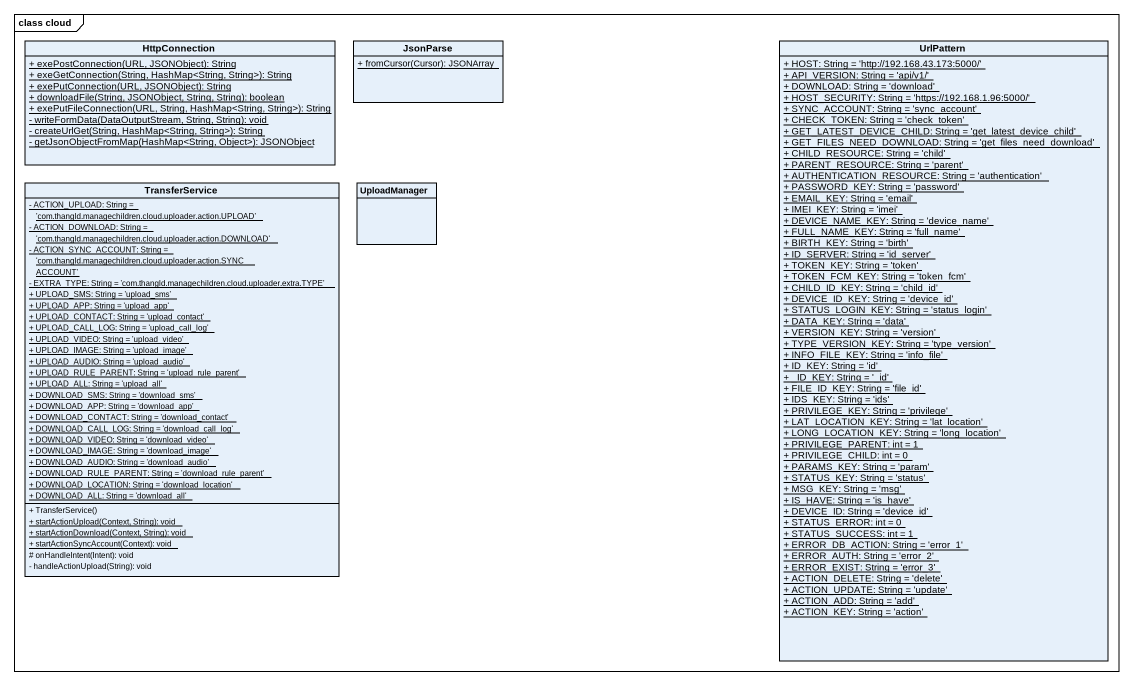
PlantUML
@startuml
mainframe class cloud
hide circle
hide empty members
skinparam classAttributeIconSize 0
class HttpConnection {
  {static} + exePostConnection(URL, JSONObject): String
  {static} + exeGetConnection(String, HashMap<String, String>): String
  {static} + exePutConnection(URL, JSONObject): String
  {static} + downloadFile(String, JSONObject, String, String): boolean
  {static} + exePutFileConnection(URL, String, HashMap<String, String>): String
  {static} - writeFormData(DataOutputStream, String, String): void
  {static} - createUrlGet(String, HashMap<String, String>): String
  {static} - getJsonObjectFromMap(HashMap<String, Object>): JSONObject
}
class JsonParse {
  {static} + fromCursor(Cursor): JSONArray
}
class UrlPattern {
  {static} + HOST: String = 'http://192.168.43.173:5000/'
  {static} + API_VERSION: String = 'api/v1/'
  {static} + DOWNLOAD: String = 'download'
  {static} + HOST_SECURITY: String = 'https://192.168.1.96:5000/'
  {static} + SYNC_ACCOUNT: String = 'sync_account'
  {static} + CHECK_TOKEN: String = 'check_token'
  {static} + GET_LATEST_DEVICE_CHILD: String = 'get_latest_device_child'
  {static} + GET_FILES_NEED_DOWNLOAD: String = 'get_files_need_download'
  {static} + CHILD_RESOURCE: String = 'child'
  {static} + PARENT_RESOURCE: String = 'parent'
  {static} + AUTHENTICATION_RESOURCE: String = 'authentication'
  {static} + PASSWORD_KEY: String = 'password'
  {static} + EMAIL_KEY: String = 'email'
  {static} + IMEI_KEY: String = 'imei'
  {static} + DEVICE_NAME_KEY: String = 'device_name'
  {static} + FULL_NAME_KEY: String = 'full_name'
  {static} + BIRTH_KEY: String = 'birth'
  {static} + ID_SERVER: String = 'id_server'
  {static} + TOKEN_KEY: String = 'token'
  {static} + TOKEN_FCM_KEY: String = 'token_fcm'
  {static} + CHILD_ID_KEY: String = 'child_id'
  {static} + DEVICE_ID_KEY: String = 'device_id'
  {static} + STATUS_LOGIN_KEY: String = 'status_login'
  {static} + DATA_KEY: String = 'data'
  {static} + VERSION_KEY: String = 'version'
  {static} + TYPE_VERSION_KEY: String = 'type_version'
  {static} + INFO_FILE_KEY: String = 'info_file'
  {static} + ID_KEY: String = 'id'
  {static} + _ID_KEY: String = '_id'
  {static} + FILE_ID_KEY: String = 'file_id'
  {static} + IDS_KEY: String = 'ids'
  {static} + PRIVILEGE_KEY: String = 'privilege'
  {static} + LAT_LOCATION_KEY: String = 'lat_location'
  {static} + LONG_LOCATION_KEY: String = 'long_location'
  {static} + PRIVILEGE_PARENT: int = 1
  {static} + PRIVILEGE_CHILD: int = 0
  {static} + PARAMS_KEY: String = 'param'
  {static} + STATUS_KEY: String = 'status'
  {static} + MSG_KEY: String = 'msg'
  {static} + IS_HAVE: String = 'is_have'
  {static} + DEVICE_ID: String = 'device_id'
  {static} + STATUS_ERROR: int = 0
  {static} + STATUS_SUCCESS: int = 1
  {static} + ERROR_DB_ACTION: String = 'error_1'
  {static} + ERROR_AUTH: String = 'error_2'
  {static} + ERROR_EXIST: String = 'error_3'
  {static} + ACTION_DELETE: String = 'delete'
  {static} + ACTION_UPDATE: String = 'update'
  {static} + ACTION_ADD: String = 'add'
  {static} + ACTION_KEY: String = 'action'
}
class TransferService {
  {static} - ACTION_UPLOAD: String = 'com.thangld.managechildren.cloud.uploader.action.UPLOAD'
  {static} - ACTION_DOWNLOAD: String = 'com.thangld.managechildren.cloud.uploader.action.DOWNLOAD'
  {static} - ACTION_SYNC_ACCOUNT: String = 'com.thangld.managechildren.cloud.uploader.action.SYNC_ACCOUNT'
  {static} - EXTRA_TYPE: String = 'com.thangld.managechildren.cloud.uploader.extra.TYPE'
  {static} + UPLOAD_SMS: String = 'upload_sms'
  {static} + UPLOAD_APP: String = 'upload_app'
  {static} + UPLOAD_CONTACT: String = 'upload_contact'
  {static} + UPLOAD_CALL_LOG: String = 'upload_call_log'
  {static} + UPLOAD_VIDEO: String = 'upload_video'
  {static} + UPLOAD_IMAGE: String = 'upload_image'
  {static} + UPLOAD_AUDIO: String = 'upload_audio'
  {static} + UPLOAD_RULE_PARENT: String = 'upload_rule_parent'
  {static} + UPLOAD_ALL: String = 'upload_all'
  {static} + DOWNLOAD_SMS: String = 'download_sms'
  {static} + DOWNLOAD_APP: String = 'download_app'
  {static} + DOWNLOAD_CONTACT: String = 'download_contact'
  {static} + DOWNLOAD_CALL_LOG: String = 'download_call_log'
  {static} + DOWNLOAD_VIDEO: String = 'download_video'
  {static} + DOWNLOAD_IMAGE: String = 'download_image'
  {static} + DOWNLOAD_AUDIO: String = 'download_audio'
  {static} + DOWNLOAD_RULE_PARENT: String = 'download_rule_parent'
  {static} + DOWNLOAD_LOCATION: String = 'download_location'
  {static} + DOWNLOAD_ALL: String = 'download_all'
  + TransferService()
  {static} + startActionUpload(Context, String): void
  {static} + startActionDownload(Context, String): void
  {static} + startActionSyncAccount(Context): void
  # onHandleIntent(Intent): void
  - handleActionUpload(String): void
}
class UploadManager
@enduml
